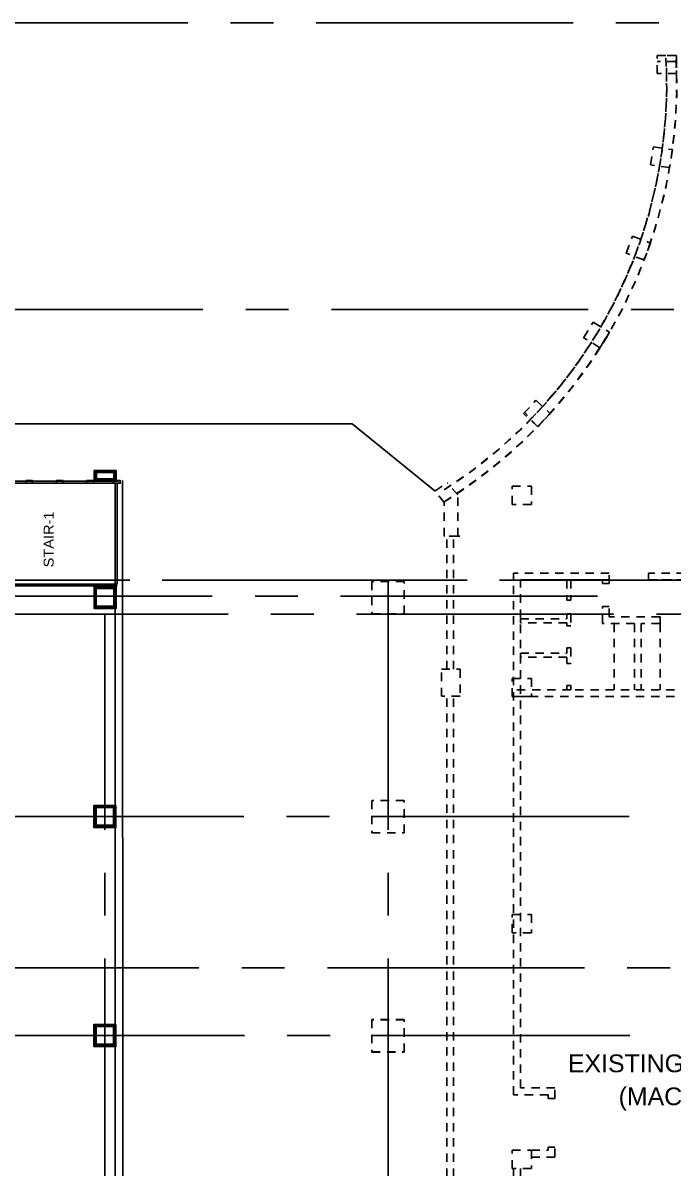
# Model space of a CAD drawing. Header units: millimetres. Extents: x 2148 to 2681, y 758 to 986.
# Drawn here: x 2412.58 to 2422.23, y 952.25 to 969.24 of the extents above; entities that cross this region are included whole.
import ezdxf

# ---------------------------------------------------------------- set-up
doc = ezdxf.new("R2010")
doc.units = ezdxf.units.MM
for name, pattern in [('CENTER2', [28.575, 19.05, -3.175, 3.175, -3.175]), ('DASHED2', [0.375, 0.25, -0.125]), ('HIDDEN', [0.375, 0.25, -0.125]), ('PHANTOM2', [1.25, 0.625, -0.125, 0.125, -0.125, 0.125, -0.125])]:
    doc.linetypes.add(name, pattern=pattern)
for name, color, linetype in [('3TX-TITLE', 3, 'Continuous'), ('cladding', 2, 'Continuous'), ('COLUMN', 7, 'Continuous'), ('DR', 7, 'Continuous'), ('HATCH', 8, 'Continuous'), ('S-COLS', 6, 'Continuous'), ('S_GRID LINES', 252, 'Continuous'), ('TEXT', 6, 'Continuous')]:
    doc.layers.add(name, color=color, linetype=linetype)
doc.styles.add('MMTX$0$ESMX$0$X-OPTA1D', font='x-opta1d')
doc.styles.add('SWISS', font='swissl.ttf')

# ---------------------------------------------------------------- blocks, each defined once
blk = doc.blocks.new('EXISTING')
at = {"layer": 'HATCH', "linetype": 'HIDDEN', "ltscale": 0.5}
for p, q in [((-79717.504, -2147.869), (-79727.001, -2147.869)), ((-79717.504, -2147.959), (-79727.001, -2147.959)), ((-79728.775, -2153.377), (-79728.968, -2153.166)), ((-79728.775, -2153.377), (-79728.968, -2153.166)), ((-79730.296, -2154.331), (-79730.115, -2154.209)), ((-79730.296, -2154.331), (-79730.115, -2154.209)), ((-79729.961, -2154.388), (-79730.115, -2154.209)), ((-79729.961, -2154.388), (-79730.115, -2154.209)), ((-79730.163, -2154.502), (-79730.296, -2154.331)), ((-79730.163, -2154.502), (-79730.296, -2154.331)), ((-79730.163, -2155.001), (-79730.163, -2154.502)), ((-79730.163, -2155.001), (-79730.163, -2154.502)), ((-79729.961, -2155.001), (-79729.961, -2154.388)), ((-79729.961, -2155.001), (-79729.961, -2154.388)), ((-79729.961, -2155.001), (-79730.163, -2155.001)), ((-79729.931, -2155.001), (-79730.163, -2155.001)), ((-79730.123, -2156.977), (-79730.123, -2155.001)), ((-79730.023, -2156.977), (-79730.023, -2155.001)), ((-79729.132, -2163.289), (-79729.132, -2155.551)), ((-79727.715, -2155.551), (-79729.132, -2155.551)), ((-79727.715, -2155.551), (-79729.132, -2155.551)), ((-79727.715, -2155.551), (-79729.132, -2155.551)), ((-79727.715, -2155.704), (-79727.715, -2155.551)), ((-79720.964, -2155.552), (-79727.132, -2155.552)), ((-79727.132, -2155.552), (-79727.132, -2155.652)), ((-79720.964, -2155.552), (-79727.132, -2155.552)), ((-79727.132, -2155.552), (-79727.132, -2155.652)), ((-79720.964, -2155.552), (-79727.132, -2155.552)), ((-79727.132, -2155.558), (-79727.132, -2155.658)), ((-79729.032, -2163.189), (-79729.032, -2155.651)), ((-79728.284, -2155.651), (-79729.032, -2155.651)), ((-79728.284, -2155.651), (-79729.032, -2155.651)), ((-79727.715, -2155.651), (-79729.032, -2155.651)), ((-79728.341, -2155.651), (-79728.341, -2155.95)), ((-79728.284, -2155.651), (-79728.284, -2155.95)), ((-79727.815, -2155.651), (-79728.284, -2155.651)), ((-79727.815, -2155.651), (-79728.284, -2155.651)), ((-79727.815, -2155.704), (-79727.815, -2155.651)), ((-79727.715, -2155.704), (-79727.815, -2155.704)), ((-79725.879, -2155.652), (-79727.132, -2155.652)), ((-79725.879, -2155.652), (-79727.132, -2155.652)), ((-79720.964, -2155.652), (-79727.132, -2155.652)), ((-79728.284, -2155.95), (-79728.341, -2155.95)), ((-79727.815, -2156.299), (-79727.815, -2156.043)), ((-79727.715, -2156.043), (-79727.815, -2156.043)), ((-79727.715, -2156.199), (-79727.715, -2156.043)), ((-79728.341, -2156.156), (-79728.341, -2156.23)), ((-79728.284, -2156.156), (-79728.341, -2156.156)), ((-79728.284, -2156.156), (-79728.284, -2156.33)), ((-79726.961, -2156.199), (-79727.715, -2156.199)), ((-79726.961, -2156.199), (-79726.961, -2156.299)), ((-79728.341, -2156.29), (-79728.341, -2156.33)), ((-79728.284, -2156.33), (-79728.341, -2156.33)), ((-79727.339, -2156.299), (-79727.815, -2156.299)), ((-79727.64, -2156.299), (-79727.64, -2157.283)), ((-79727.339, -2156.299), (-79727.339, -2157.283)), ((-79727.239, -2156.299), (-79727.239, -2157.283)), ((-79726.961, -2156.299), (-79727.239, -2156.299)), ((-79726.961, -2156.299), (-79726.961, -2157.283)), ((-79728.341, -2156.66), (-79728.341, -2156.738)), ((-79728.284, -2156.66), (-79728.341, -2156.66)), ((-79728.284, -2156.66), (-79728.284, -2156.889)), ((-79728.341, -2156.798), (-79728.341, -2156.889)), ((-79728.284, -2156.889), (-79728.341, -2156.889)), ((-79728.341, -2157.219), (-79728.341, -2157.283)), ((-79728.284, -2157.219), (-79728.341, -2157.219)), ((-79728.284, -2157.219), (-79728.284, -2157.283)), ((-79730.123, -2167.884), (-79730.123, -2157.376)), ((-79730.023, -2167.884), (-79730.023, -2157.376)), ((-79728.284, -2157.283), (-79729.132, -2157.283)), ((-79724.494, -2157.383), (-79729.132, -2157.383)), ((-79724.494, -2157.283), (-79728.284, -2157.283)), ((-79728.519, -2163.189), (-79729.032, -2163.189)), ((-79728.519, -2163.343), (-79728.519, -2163.189)), ((-79728.619, -2163.289), (-79729.132, -2163.289)), ((-79728.619, -2163.343), (-79728.619, -2163.289)), ((-79728.519, -2163.343), (-79728.619, -2163.343)), ((-79728.869, -2164.114), (-79728.619, -2164.114)), ((-79728.869, -2164.214), (-79728.519, -2164.214)), ((-79728.619, -2164.114), (-79728.619, -2164.069)), ((-79728.519, -2164.069), (-79728.619, -2164.069)), ((-79728.519, -2164.214), (-79728.519, -2164.069)), ((-79729.132, -2167.884), (-79729.132, -2164.298)), ((-79729.032, -2167.884), (-79729.032, -2164.298))]:
    blk.add_line(p, q, dxfattribs=at)
at = {"layer": 'HATCH', "linetype": 'HIDDEN', "ltscale": 0.5, "elevation": 0}
for points in [[(-79726.716, -2147.869), (-79726.716, -2148.139), (-79727.001, -2148.139), (-79727.001, -2147.869)], [(-79726.716, -2147.869), (-79726.716, -2148.139), (-79727.001, -2148.139), (-79727.001, -2147.869)], [(-79726.778, -2149.267), (-79726.818, -2149.533), (-79727.1, -2149.491), (-79727.059, -2149.224)], [(-79727.102, -2150.652), (-79727.197, -2150.904), (-79727.463, -2150.803), (-79727.368, -2150.551)], [(-79727.71, -2151.975), (-79727.851, -2152.205), (-79728.094, -2152.057), (-79727.953, -2151.827)], [(-79728.591, -2153.18), (-79728.775, -2153.377), (-79728.984, -2153.183), (-79728.8, -2152.986)], [(-79728.591, -2153.18), (-79728.775, -2153.377), (-79728.984, -2153.183), (-79728.8, -2152.986)], [(-79728.869, -2154.261), (-79728.869, -2154.53), (-79729.153, -2154.53), (-79729.153, -2154.261)], [(-79728.869, -2154.261), (-79728.869, -2154.53), (-79729.153, -2154.53), (-79729.153, -2154.261)], [(-79729.926, -2156.977), (-79729.926, -2157.376), (-79730.202, -2157.376), (-79730.202, -2156.977)], [(-79728.869, -2157.113), (-79728.869, -2157.383), (-79729.153, -2157.383), (-79729.153, -2157.113)], [(-79728.869, -2160.615), (-79728.869, -2160.885), (-79729.153, -2160.885), (-79729.153, -2160.615)], [(-79728.869, -2164.114), (-79728.869, -2164.384), (-79729.153, -2164.384), (-79729.153, -2164.114)]]:
    blk.add_lwpolyline(points, close=True, dxfattribs=at)
for points in [[(-79727.762, -2152.06), (-79727.851, -2152.205), (-79728.089, -2152.06)], [(-79728.341, -2156.29), (-79729.032, -2156.29), (-79729.032, -2156.23), (-79728.341, -2156.23)], [(-79728.341, -2156.798), (-79729.032, -2156.798), (-79729.032, -2156.738), (-79728.341, -2156.738)]]:
    blk.add_lwpolyline(points, dxfattribs=at)
at = {"layer": 'HATCH', "linetype": 'HIDDEN', "ltscale": 0.5}
for centre, radius, start, end in [((-79734.006, -2148.292), 7.295, 301.7835, 3.6077), ((-79734.006, -2148.292), 7.145, 302.5318, 3.6077), ((-79734.006, -2148.292), 7.295, 303.5395, 2.2599), ((-79734.006, -2148.292), 7.145, 315.8037, 2.2599), ((-79734.006, -2148.292), 7.145, 302.5318, 328.1684), ((-79734.006, -2148.292), 7.295, 301.7835, 328.8969), ((-79734.006, -2148.292), 7.295, 303.5395, 328.8969), ((-79734.006, -2148.292), 7.145, 315.8037, 328.1684), ((-79733.653, -2148.782), 6.692, 303.3422, 313.9466)]:
    blk.add_arc(centre, radius, start, end, dxfattribs=at)

msp = doc.modelspace()

# ---------------------------------------------------------------- linework, layer by layer
at = {"layer": '3TX-TITLE', "linetype": 'PHANTOM2', "ltscale": 4}
msp.add_line((2432.1708254, 960.9754912, 0), (2391.8018229, 960.9754912, 0), dxfattribs=at)
at = {"layer": '3TX-TITLE', "linetype": 'PHANTOM2', "ltscale": 4, "elevation": 0}
msp.add_lwpolyline([(2454.1496173, 960.9754912), (2391.8018229, 960.9754912), (2391.8018229, 922.9776771), (2454.1496173, 922.9776771)], dxfattribs=at)
at = {"layer": 'cladding'}
for p, q in [((2407.6407462, 963.2922833, 0), (2414.0468814, 963.2922833, 0)), ((2414.0276125, 963.2922833, 0), (2415.0276125, 963.2922833, 0)), ((2415.0276125, 963.2922833, 0), (2416.7975072, 963.2922833, 0)), ((2416.7975072, 963.2922833, 0), (2417.4647611, 963.2922833, 0)), ((2417.4647611, 963.2922833, 0), (2418.696175, 962.2966443))]:
    msp.add_line(p, q, dxfattribs=at)
for points in [[(2412.6267801, 962.4514503), (2412.7284449, 962.4514503), (2412.7284449, 962.4123399), (2412.6267801, 962.4123399)], [(2413.0767801, 962.4514503), (2413.1784449, 962.4514503), (2413.1784449, 962.4123399), (2413.0767801, 962.4123399)], [(2413.5267801, 962.4514503), (2413.6284449, 962.4514503), (2413.6284449, 962.4123399), (2413.5267801, 962.4123399)], [(2413.9259477, 962.4514503), (2414.0276125, 962.4514503), (2414.0276125, 962.4123399), (2413.9259477, 962.4123399)]]:
    msp.add_lwpolyline(points, close=True, dxfattribs=at)
at = {"layer": 'COLUMN', "color": 4, "lineweight": -3, "ltscale": 0.05}
for p, q in [((2413.951509, 951.0923551, 0), (2413.951509, 962.4123399, 0)), ((2414.0672375, 951.1059729), (2414.0611845, 962.4514503, 0))]:
    msp.add_line(p, q, dxfattribs=at)
at = {"layer": 'COLUMN', "color": 4, "lineweight": -3, "ltscale": 0.05, "elevation": 0}
for points in [[(2413.9674416, 962.6033101), (2413.6412805, 962.6033101), (2413.6412805, 962.442268), (2413.9674416, 962.442268)], [(2413.9645895, 960.881811), (2413.6384284, 960.881811), (2413.6384284, 960.5536498), (2413.9645895, 960.5536498)], [(2413.9620515, 957.631811), (2413.6358904, 957.631811), (2413.6358904, 957.3036498), (2413.9620515, 957.3036498)], [(2413.9620515, 954.381811), (2413.6358904, 954.381811), (2413.6358904, 954.0536498), (2413.9620515, 954.0536498)]]:
    msp.add_lwpolyline(points, close=True, dxfattribs=at)
at = {"layer": 'COLUMN', "color": 2, "lineweight": -3, "ltscale": 0.05, "elevation": 0}
for points in [[(2413.9549416, 962.5908101), (2413.6537805, 962.5908101), (2413.6537805, 962.454768), (2413.9549416, 962.454768)], [(2413.9520895, 960.869311), (2413.6509284, 960.869311), (2413.6509284, 960.5661498), (2413.9520895, 960.5661498)], [(2413.9495515, 957.619311), (2413.6483904, 957.619311), (2413.6483904, 957.3161498), (2413.9495515, 957.3161498)], [(2413.9495515, 954.369311), (2413.6483904, 954.369311), (2413.6483904, 954.0661498), (2413.9495515, 954.0661498)]]:
    msp.add_lwpolyline(points, close=True, dxfattribs=at)
at = {"layer": 'DR', "ltscale": 10}
for p, q in [((2409.5442496, 962.442268), (2414.001509, 962.442268, 0)), ((2409.5442496, 962.4123399), (2414.001509, 962.4123399, 0)), ((2413.9806414, 960.9134703, 0), (2413.9806414, 962.4123399, 0)), ((2397.5816352, 960.8885543, 0), (2413.9806414, 960.8885543, 0)), ((2404.5822225, 960.9134703, 0), (2413.9806414, 960.9134703, 0))]:
    msp.add_line(p, q, dxfattribs=at)
at = {"layer": 'HATCH', "linetype": 'CENTER2', "ltscale": 0.5}
msp.add_line((2417.9989709, 957.957685, 0), (2417.9989709, 960.9754912, 0), dxfattribs=at)
at = {"layer": 'HATCH', "color": 4, "linetype": 'DASHED2', "ltscale": 0.5, "elevation": 0}
for points in [[(2418.238657, 960.4742599), (2418.238657, 960.9542599), (2417.758657, 960.9542599), (2417.758657, 960.4742599)], [(2418.238657, 960.4742599), (2418.238657, 960.9542599), (2417.758657, 960.9542599), (2417.758657, 960.4742599)], [(2418.238657, 960.472635), (2418.238657, 960.952635), (2417.758657, 960.952635), (2417.758657, 960.472635)], [(2418.238657, 960.472635), (2418.238657, 960.952635), (2417.758657, 960.952635), (2417.758657, 960.472635)], [(2418.238657, 957.2242599), (2418.238657, 957.7042599), (2417.758657, 957.7042599), (2417.758657, 957.2242599)], [(2418.238657, 957.2242599), (2418.238657, 957.7042599), (2417.758657, 957.7042599), (2417.758657, 957.2242599)], [(2418.238657, 957.222635), (2418.238657, 957.702635), (2417.758657, 957.702635), (2417.758657, 957.222635)], [(2418.238657, 957.222635), (2418.238657, 957.702635), (2417.758657, 957.702635), (2417.758657, 957.222635)], [(2418.238657, 953.9742599), (2418.238657, 954.4542599), (2417.758657, 954.4542599), (2417.758657, 953.9742599)], [(2418.238657, 953.972635), (2418.238657, 954.452635), (2417.758657, 954.452635), (2417.758657, 953.972635)]]:
    msp.add_lwpolyline(points, close=True, dxfattribs=at)
at = {"layer": 'HATCH', "color": 4, "linetype": 'DASHED2', "ltscale": 0.5}
for points in [[(2418.238657, 953.9742599), (2418.238657, 954.4542599), (2417.758657, 954.4542599), (2417.758657, 953.9742599)], [(2418.238657, 953.972635), (2418.238657, 954.452635), (2417.758657, 954.452635), (2417.758657, 953.972635)]]:
    msp.add_lwpolyline(points, close=True, dxfattribs=at)
at = {"layer": 'S-COLS', "elevation": 0}
for points in [[(2413.674361, 962.5708101), (2413.654361, 962.5819713), (2413.654361, 962.4654346), (2413.674361, 962.4765957)], [(2413.674361, 962.5708101), (2413.934361, 962.5708101), (2413.9455222, 962.5908101), (2413.6631999, 962.5908101)], [(2413.934361, 962.5708101), (2413.954361, 962.5819713), (2413.954361, 962.466768), (2413.934361, 962.4779292)], [(2413.674361, 962.4779292), (2413.934361, 962.4779292), (2413.9455222, 962.4579292), (2413.6631999, 962.4579292)], [(2413.671509, 960.849311), (2413.651509, 960.8604721), (2413.651509, 960.5781498), (2413.671509, 960.589311)], [(2413.671509, 960.849311), (2413.931509, 960.849311), (2413.9426701, 960.869311), (2413.6603478, 960.869311)], [(2413.931509, 960.849311), (2413.951509, 960.8604721), (2413.951509, 960.5781498), (2413.931509, 960.589311)], [(2413.671509, 960.589311), (2413.931509, 960.589311), (2413.9426701, 960.569311), (2413.6603478, 960.569311)], [(2413.6689709, 957.599311), (2413.6489709, 957.6104721), (2413.6489709, 957.3281498), (2413.6689709, 957.339311)], [(2413.6689709, 957.599311), (2413.9289709, 957.599311), (2413.9401321, 957.619311), (2413.6578098, 957.619311)], [(2413.9289709, 957.599311), (2413.9489709, 957.6104721), (2413.9489709, 957.3281498), (2413.9289709, 957.339311)], [(2413.6689709, 957.339311), (2413.9289709, 957.339311), (2413.9401321, 957.319311), (2413.6578098, 957.319311)], [(2413.6689709, 954.349311), (2413.6489709, 954.3604721), (2413.6489709, 954.0781498), (2413.6689709, 954.089311)], [(2413.6689709, 954.349311), (2413.9289709, 954.349311), (2413.9401321, 954.369311), (2413.6578098, 954.369311)], [(2413.9289709, 954.349311), (2413.9489709, 954.3604721), (2413.9489709, 954.0781498), (2413.9289709, 954.089311)], [(2413.6689709, 954.089311), (2413.9289709, 954.089311), (2413.9401321, 954.069311), (2413.6578098, 954.069311)]]:
    msp.add_lwpolyline(points, close=True, dxfattribs=at)
at = {"layer": 'S_GRID LINES', "linetype": 'CENTER2', "ltscale": 0.2}
for p, q in [((2455.0333637, 969.2420849, 0), (2392.3264967, 969.2420849, 0)), ((2455.2586899, 964.9914942, 0), (2392.5518229, 964.9914942, 0)), ((2421.1057819, 960.7338663), (2392.5518229, 960.7338663)), ((2455.6327973, 960.4692324, 0), (2392.9847485, 960.4692324, 0)), ((2413.7989709, 922.9776771, 0), (2413.7989709, 960.4722324, 0)), ((2417.9989709, 922.9776771, 0), (2417.9989709, 960.4722324, 0)), ((2421.5739198, 957.469311, 0), (2383.5773584, 957.469311, 0)), ((2455.1998717, 955.2203176), (2392.5518229, 955.2203176)), ((2421.5844707, 954.219311, 0), (2383.5849862, 954.219311, 0))]:
    msp.add_line(p, q, dxfattribs=at)

# ---------------------------------------------------------------- block references
at = {"layer": 'HATCH', "color": 2, "lineweight": -3}
msp.add_blockref('EXISTING', (82148.9926086, 3116.6282593, 0), dxfattribs=at)

# ---------------------------------------------------------------- texts
at = {"color": 2, "style": 'MMTX$0$ESMX$0$X-OPTA1D', "width": 1.1}
msp.add_text('STAIR-1', height=0.147, rotation=90, dxfattribs=at).set_placement((2413.0396687, 961.1637469, 0))
at = {"layer": 'TEXT', "style": 'SWISS'}
for s, p in [('EXISTING JUBILEE BLDG.', (2420.6660006, 953.672502, 0)), ('(MACHINE SHOP)', (2421.4175079, 953.1831581))]:
    msp.add_text(s, height=0.264, dxfattribs=at).set_placement(p)

doc.saveas('drawing.dxf')
